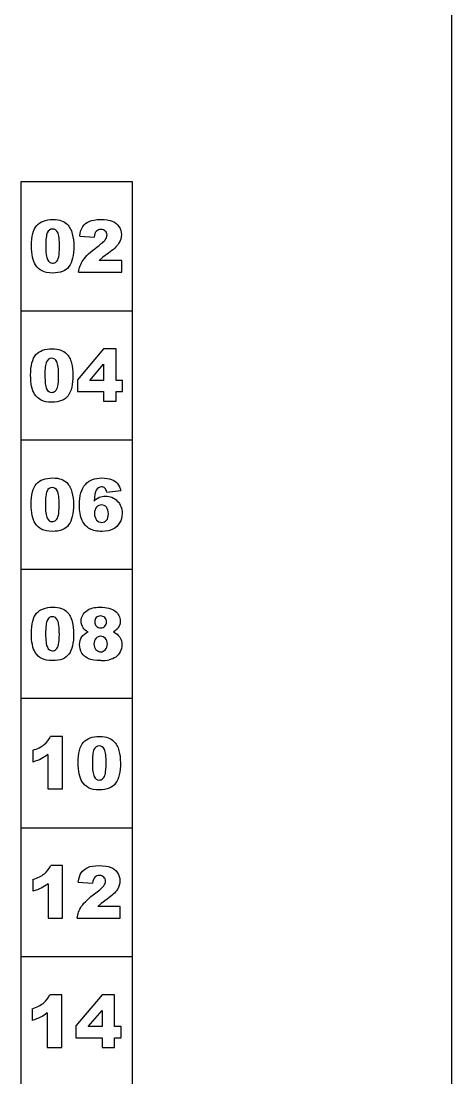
# Model space of a CAD drawing. Header units: millimetres. Extents: x 40 to 416, y -270 to 20.
# Drawn here: x 302.6 to 314.25, y -212.03 to -183.4 of the extents above; entities that cross this region are included whole.
import ezdxf

# ---------------------------------------------------------------- set-up
doc = ezdxf.new("R2010")
doc.units = ezdxf.units.MM
doc.layers.add('AOMJ712I_002DXF_CONTINUOUS_LINE', color=7, linetype='CONTINUOUS')

# ---------------------------------------------------------------- blocks, each defined once
blk = doc.blocks.new('MOD_AOM712i')
at = {"layer": 'AOMJ712I_002DXF_CONTINUOUS_LINE', "color": 7, "linetype": 'Continuous'}
blk.add_line((32.25, 6), (32.25, 91.9), dxfattribs=at)
at = {"layer": 'AOMJ712I_002DXF_CONTINUOUS_LINE', "color": 4, "linetype": 'Continuous'}
for p, q in [((20.6, 19.25), (20.6, 82.25)), ((20.6, 82.25), (23.6, 82.25)), ((23.6, 82.25), (23.6, 19.25)), ((22.183, 80.777), (22.573, 80.745)), ((22.807, 80.202), (22.714, 80.117)), ((22.964, 80.316), (22.807, 80.202)), ((23.321, 80.117), (22.714, 80.117)), ((23.321, 79.8), (23.321, 80.117)), ((22.154, 79.8), (23.321, 79.8)), ((20.6, 78.75), (23.6, 78.75)), ((22.829, 77.724), (22.121, 76.882)), ((23.168, 77.724), (22.829, 77.724)), ((23.168, 76.863), (23.168, 77.724)), ((22.454, 76.863), (22.829, 77.304)), ((22.829, 77.304), (22.829, 76.863)), ((22.121, 76.882), (22.121, 76.562)), ((22.829, 76.863), (22.454, 76.863)), ((23.344, 76.863), (23.168, 76.863)), ((23.344, 76.562), (23.344, 76.863)), ((22.121, 76.562), (22.829, 76.562)), ((22.829, 76.562), (22.829, 76.3)), ((23.168, 76.3), (23.168, 76.562)), ((23.168, 76.562), (23.344, 76.562)), ((22.829, 76.3), (23.168, 76.3)), ((23.6, 75.25), (20.6, 75.25)), ((22.914, 73.837), (23.3, 73.885)), ((20.6, 71.75), (23.6, 71.75)), ((23.6, 68.25), (20.6, 68.25)), ((21.718, 67.224), (21.396, 67.224)), ((21.718, 65.8), (21.718, 67.224)), ((20.915, 66.849), (20.915, 66.53)), ((21.324, 66.733), (21.324, 65.8)), ((21.324, 65.8), (21.718, 65.8)), ((20.6, 64.75), (23.6, 64.75)), ((21.72, 63.724), (21.399, 63.724)), ((21.72, 62.3), (21.72, 63.724)), ((20.918, 63.349), (20.918, 63.03)), ((22.143, 63.277), (22.533, 63.245)), ((21.327, 63.233), (21.327, 62.3)), ((22.767, 62.702), (22.674, 62.617)), ((22.924, 62.816), (22.767, 62.702)), ((23.282, 62.617), (22.674, 62.617)), ((23.282, 62.3), (23.282, 62.617)), ((21.327, 62.3), (21.72, 62.3)), ((22.115, 62.3), (23.282, 62.3)), ((23.6, 61.25), (20.6, 61.25)), ((21.698, 60.224), (21.376, 60.224)), ((21.698, 58.8), (21.698, 60.224)), ((22.789, 60.224), (22.081, 59.382)), ((23.129, 60.224), (22.789, 60.224)), ((23.129, 59.363), (23.129, 60.224)), ((20.896, 59.849), (20.896, 59.53)), ((21.305, 59.733), (21.305, 58.8)), ((22.414, 59.363), (22.789, 59.804)), ((22.789, 59.804), (22.789, 59.363)), ((22.081, 59.382), (22.081, 59.062)), ((22.789, 59.363), (22.414, 59.363)), ((23.304, 59.363), (23.129, 59.363)), ((23.304, 59.062), (23.304, 59.363)), ((22.081, 59.062), (22.789, 59.062)), ((22.789, 59.062), (22.789, 58.8)), ((23.129, 59.062), (23.304, 59.062)), ((23.129, 58.8), (23.129, 59.062)), ((21.305, 58.8), (21.698, 58.8)), ((22.789, 58.8), (23.129, 58.8))]:
    blk.add_line(p, q, dxfattribs=at)
blk.add_arc((22.76, 70.347), 1.071, 270.0061, 282.0044, dxfattribs=at)
for points in [[(20.879, 80.506), (20.879, 80.771), (20.926, 80.957), (21.022, 81.064)], [(21.022, 81.064), (21.117, 81.17), (21.263, 81.224), (21.46, 81.224)], [(21.46, 81.224), (21.554, 81.224), (21.631, 81.211), (21.692, 81.188)], [(21.692, 81.188), (21.752, 81.166), (21.802, 81.135), (21.84, 81.098)], [(21.84, 81.098), (21.878, 81.061), (21.908, 81.021), (21.93, 80.98)], [(22.183, 80.777), (22.198, 80.886), (22.226, 80.972), (22.267, 81.033)], [(22.267, 81.033), (22.307, 81.094), (22.365, 81.142), (22.439, 81.174)], [(22.439, 81.174), (22.514, 81.207), (22.616, 81.224), (22.747, 81.224)], [(22.747, 81.224), (22.884, 81.224), (22.99, 81.208), (23.066, 81.177)], [(23.066, 81.177), (23.143, 81.146), (23.202, 81.098), (23.246, 81.033)], [(23.246, 81.033), (23.29, 80.968), (23.312, 80.896), (23.312, 80.816)], [(21.307, 80.867), (21.279, 80.802), (21.264, 80.68), (21.264, 80.505)], [(21.447, 80.965), (21.382, 80.965), (21.336, 80.932), (21.307, 80.867)], [(21.588, 80.869), (21.557, 80.933), (21.51, 80.965), (21.447, 80.965)], [(21.636, 80.494), (21.636, 80.68), (21.62, 80.805), (21.588, 80.869)], [(21.93, 80.98), (21.952, 80.939), (21.97, 80.892), (21.983, 80.837)], [(21.983, 80.837), (22.009, 80.732), (22.023, 80.623), (22.023, 80.511)], [(22.636, 80.91), (22.604, 80.879), (22.583, 80.824), (22.573, 80.745)], [(22.758, 80.957), (22.708, 80.957), (22.667, 80.941), (22.636, 80.91)], [(22.876, 80.912), (22.845, 80.942), (22.806, 80.957), (22.758, 80.957)], [(22.924, 80.803), (22.924, 80.845), (22.908, 80.881), (22.876, 80.912)], [(22.876, 80.678), (22.908, 80.722), (22.924, 80.763), (22.924, 80.803)], [(23.312, 80.816), (23.312, 80.73), (23.286, 80.649), (23.237, 80.571)], [(20.906, 80.209), (20.887, 80.298), (20.879, 80.397), (20.879, 80.506)], [(21.264, 80.505), (21.264, 80.326), (21.28, 80.204), (21.311, 80.139)], [(21.615, 80.214), (21.628, 80.274), (21.636, 80.367), (21.636, 80.494)], [(22.023, 80.511), (22.023, 80.256), (21.98, 80.07), (21.894, 79.953)], [(22.276, 80.125), (22.344, 80.226), (22.471, 80.346), (22.658, 80.485)], [(22.658, 80.485), (22.771, 80.569), (22.844, 80.634), (22.876, 80.678)], [(23.237, 80.571), (23.187, 80.493), (23.096, 80.408), (22.964, 80.316)], [(20.985, 79.997), (20.951, 80.049), (20.925, 80.119), (20.906, 80.209)], [(21.551, 80.083), (21.58, 80.11), (21.602, 80.154), (21.615, 80.214)], [(21.164, 79.832), (21.092, 79.87), (21.031, 79.925), (20.985, 79.997)], [(21.311, 80.139), (21.343, 80.074), (21.389, 80.042), (21.449, 80.042)], [(21.449, 80.042), (21.488, 80.042), (21.522, 80.055), (21.551, 80.083)], [(21.894, 79.953), (21.808, 79.834), (21.66, 79.776), (21.45, 79.776)], [(22.154, 79.8), (22.168, 79.915), (22.208, 80.023), (22.276, 80.125)], [(21.45, 79.776), (21.331, 79.776), (21.237, 79.795), (21.164, 79.832)], [(21, 77.564), (21.095, 77.67), (21.241, 77.724), (21.438, 77.724)], [(21.438, 77.724), (21.531, 77.724), (21.609, 77.711), (21.67, 77.688)], [(21.67, 77.688), (21.73, 77.666), (21.78, 77.635), (21.818, 77.598)], [(21.818, 77.598), (21.856, 77.561), (21.886, 77.521), (21.908, 77.48)], [(20.856, 77.006), (20.856, 77.271), (20.904, 77.457), (21, 77.564)], [(21.285, 77.367), (21.256, 77.302), (21.242, 77.18), (21.242, 77.005)], [(21.424, 77.465), (21.359, 77.465), (21.314, 77.432), (21.285, 77.367)], [(21.566, 77.369), (21.534, 77.433), (21.487, 77.465), (21.424, 77.465)], [(21.613, 76.994), (21.613, 77.18), (21.597, 77.305), (21.566, 77.369)], [(21.908, 77.48), (21.93, 77.439), (21.948, 77.392), (21.961, 77.337)], [(21.961, 77.337), (21.987, 77.232), (22, 77.123), (22, 77.011)], [(20.884, 76.709), (20.865, 76.798), (20.856, 76.897), (20.856, 77.006)], [(21.242, 77.005), (21.242, 76.826), (21.257, 76.704), (21.289, 76.639)], [(22, 77.011), (22, 76.756), (21.957, 76.57), (21.872, 76.453)], [(21.528, 76.583), (21.557, 76.61), (21.579, 76.654), (21.593, 76.714)], [(21.593, 76.714), (21.606, 76.774), (21.613, 76.867), (21.613, 76.994)], [(20.962, 76.497), (20.929, 76.549), (20.903, 76.619), (20.884, 76.709)], [(21.142, 76.332), (21.069, 76.37), (21.009, 76.425), (20.962, 76.497)], [(21.289, 76.639), (21.32, 76.574), (21.366, 76.542), (21.426, 76.542)], [(21.426, 76.542), (21.465, 76.542), (21.5, 76.555), (21.528, 76.583)], [(21.872, 76.453), (21.785, 76.334), (21.637, 76.276), (21.427, 76.276)], [(21.427, 76.276), (21.309, 76.276), (21.214, 76.295), (21.142, 76.332)], [(21.013, 74.064), (21.109, 74.17), (21.255, 74.224), (21.452, 74.224)], [(21.452, 74.224), (21.545, 74.224), (21.623, 74.211), (21.684, 74.188)], [(21.684, 74.188), (21.744, 74.166), (21.793, 74.135), (21.832, 74.098)], [(22.336, 74.047), (22.442, 74.165), (22.589, 74.224), (22.778, 74.224)], [(22.778, 74.224), (22.889, 74.224), (22.977, 74.211), (23.042, 74.185)], [(23.042, 74.185), (23.107, 74.159), (23.16, 74.122), (23.203, 74.072)], [(20.87, 73.506), (20.87, 73.771), (20.918, 73.957), (21.013, 74.064)], [(21.299, 73.867), (21.27, 73.802), (21.256, 73.68), (21.256, 73.505)], [(21.438, 73.965), (21.373, 73.965), (21.327, 73.932), (21.299, 73.867)], [(21.58, 73.869), (21.548, 73.933), (21.501, 73.965), (21.438, 73.965)], [(21.627, 73.494), (21.627, 73.68), (21.611, 73.805), (21.58, 73.869)], [(21.832, 74.098), (21.87, 74.061), (21.899, 74.021), (21.921, 73.98)], [(21.921, 73.98), (21.943, 73.939), (21.962, 73.892), (21.975, 73.837)], [(22.176, 73.492), (22.176, 73.744), (22.229, 73.93), (22.336, 74.047)], [(22.627, 73.89), (22.601, 73.844), (22.582, 73.745), (22.571, 73.595)], [(22.774, 73.985), (22.711, 73.985), (22.662, 73.953), (22.627, 73.89)], [(22.862, 73.951), (22.838, 73.974), (22.809, 73.985), (22.774, 73.985)], [(22.914, 73.837), (22.903, 73.891), (22.886, 73.929), (22.862, 73.951)], [(23.203, 74.072), (23.245, 74.022), (23.277, 73.959), (23.3, 73.885)], [(21.975, 73.837), (22.001, 73.732), (22.014, 73.623), (22.014, 73.511)], [(22.571, 73.595), (22.617, 73.642), (22.664, 73.677), (22.714, 73.7)], [(22.714, 73.7), (22.763, 73.723), (22.819, 73.734), (22.884, 73.734)], [(22.884, 73.734), (23.008, 73.734), (23.114, 73.689), (23.2, 73.6)], [(23.2, 73.6), (23.286, 73.511), (23.33, 73.398), (23.33, 73.261)], [(20.898, 73.209), (20.879, 73.298), (20.87, 73.397), (20.87, 73.506)], [(21.256, 73.505), (21.256, 73.326), (21.271, 73.204), (21.303, 73.139)], [(21.606, 73.214), (21.62, 73.274), (21.627, 73.367), (21.627, 73.494)], [(22.014, 73.511), (22.014, 73.256), (21.971, 73.07), (21.885, 72.953)], [(22.252, 73.076), (22.201, 73.181), (22.176, 73.32), (22.176, 73.492)], [(22.639, 73.433), (22.602, 73.393), (22.584, 73.336), (22.584, 73.261)], [(22.775, 73.493), (22.721, 73.493), (22.675, 73.473), (22.639, 73.433)], [(22.907, 73.431), (22.872, 73.472), (22.828, 73.493), (22.775, 73.493)], [(22.961, 73.251), (22.961, 73.329), (22.943, 73.389), (22.907, 73.431)], [(20.976, 72.997), (20.943, 73.049), (20.917, 73.119), (20.898, 73.209)], [(21.156, 72.832), (21.083, 72.87), (21.023, 72.925), (20.976, 72.997)], [(21.303, 73.139), (21.334, 73.074), (21.38, 73.042), (21.44, 73.042)], [(21.44, 73.042), (21.479, 73.042), (21.514, 73.055), (21.542, 73.083)], [(21.542, 73.083), (21.571, 73.11), (21.593, 73.154), (21.606, 73.214)], [(22.455, 72.848), (22.37, 72.895), (22.302, 72.971), (22.252, 73.076)], [(22.584, 73.261), (22.584, 73.185), (22.603, 73.126), (22.641, 73.083)], [(22.641, 73.083), (22.68, 73.04), (22.726, 73.019), (22.782, 73.019)], [(22.782, 73.019), (22.832, 73.019), (22.875, 73.038), (22.91, 73.077)], [(22.91, 73.077), (22.944, 73.115), (22.961, 73.173), (22.961, 73.251)], [(23.264, 73.008), (23.22, 72.932), (23.16, 72.874), (23.082, 72.835)], [(23.33, 73.261), (23.33, 73.169), (23.308, 73.085), (23.264, 73.008)], [(21.441, 72.776), (21.323, 72.776), (21.228, 72.795), (21.156, 72.832)], [(21.885, 72.953), (21.799, 72.834), (21.651, 72.776), (21.441, 72.776)], [(22.792, 72.776), (22.652, 72.776), (22.539, 72.8), (22.455, 72.848)], [(23.082, 72.835), (23.005, 72.796), (22.909, 72.776), (22.792, 72.776)], [(21.019, 70.564), (21.114, 70.67), (21.261, 70.724), (21.457, 70.724)], [(21.457, 70.724), (21.551, 70.724), (21.628, 70.711), (21.689, 70.688)], [(22.389, 70.638), (22.474, 70.695), (22.588, 70.724), (22.729, 70.724)], [(22.729, 70.724), (22.917, 70.724), (23.054, 70.688), (23.144, 70.617)], [(20.876, 70.006), (20.876, 70.271), (20.923, 70.457), (21.019, 70.564)], [(21.444, 70.465), (21.379, 70.465), (21.333, 70.432), (21.305, 70.367)], [(21.585, 70.369), (21.554, 70.433), (21.507, 70.465), (21.444, 70.465)], [(21.689, 70.688), (21.75, 70.666), (21.799, 70.635), (21.837, 70.598)], [(21.837, 70.598), (21.876, 70.561), (21.905, 70.521), (21.927, 70.48)], [(21.927, 70.48), (21.949, 70.439), (21.967, 70.392), (21.981, 70.337)], [(22.223, 70.35), (22.223, 70.467), (22.278, 70.563), (22.389, 70.638)], [(22.633, 70.442), (22.603, 70.413), (22.589, 70.374), (22.589, 70.328)], [(22.748, 70.487), (22.701, 70.487), (22.662, 70.472), (22.633, 70.442)], [(22.863, 70.441), (22.832, 70.472), (22.794, 70.487), (22.748, 70.487)], [(22.908, 70.324), (22.908, 70.371), (22.893, 70.411), (22.863, 70.441)], [(23.144, 70.617), (23.234, 70.545), (23.278, 70.456), (23.278, 70.348)], [(21.305, 70.367), (21.276, 70.302), (21.262, 70.18), (21.262, 70.005)], [(21.633, 69.994), (21.633, 70.18), (21.617, 70.305), (21.585, 70.369)], [(21.981, 70.337), (22.006, 70.232), (22.02, 70.123), (22.02, 70.011)], [(22.28, 70.161), (22.242, 70.216), (22.223, 70.279), (22.223, 70.35)], [(22.414, 70.053), (22.353, 70.085), (22.308, 70.121), (22.28, 70.161)], [(22.589, 70.328), (22.589, 70.279), (22.603, 70.24), (22.634, 70.21)], [(22.634, 70.21), (22.664, 70.18), (22.705, 70.166), (22.755, 70.166)], [(22.755, 70.166), (22.799, 70.166), (22.836, 70.18), (22.865, 70.21)], [(22.865, 70.21), (22.894, 70.239), (22.908, 70.277), (22.908, 70.324)], [(23.225, 70.171), (23.198, 70.13), (23.156, 70.091), (23.099, 70.053)], [(23.278, 70.348), (23.278, 70.285), (23.26, 70.225), (23.225, 70.171)], [(20.903, 69.709), (20.884, 69.798), (20.876, 69.897), (20.876, 70.006)], [(21.262, 70.005), (21.262, 69.826), (21.277, 69.704), (21.308, 69.639)], [(21.612, 69.714), (21.625, 69.774), (21.633, 69.867), (21.633, 69.994)], [(22.02, 70.011), (22.02, 69.756), (21.977, 69.57), (21.891, 69.453)], [(22.18, 69.712), (22.18, 69.794), (22.199, 69.862), (22.238, 69.92)], [(22.238, 69.92), (22.276, 69.977), (22.334, 70.021), (22.414, 70.053)], [(22.621, 69.88), (22.585, 69.841), (22.568, 69.79), (22.568, 69.725)], [(22.748, 69.937), (22.7, 69.937), (22.658, 69.918), (22.621, 69.88)], [(22.877, 69.878), (22.84, 69.917), (22.797, 69.937), (22.748, 69.937)], [(22.934, 69.726), (22.934, 69.787), (22.915, 69.838), (22.877, 69.878)], [(23.099, 70.053), (23.174, 70.016), (23.231, 69.968), (23.268, 69.908)], [(23.268, 69.908), (23.305, 69.848), (23.324, 69.782), (23.324, 69.71)], [(20.982, 69.497), (20.948, 69.549), (20.923, 69.619), (20.903, 69.709)], [(21.308, 69.639), (21.34, 69.574), (21.386, 69.542), (21.446, 69.542)], [(21.446, 69.542), (21.485, 69.542), (21.519, 69.555), (21.548, 69.583)], [(21.548, 69.583), (21.577, 69.61), (21.599, 69.654), (21.612, 69.714)], [(22.241, 69.483), (22.2, 69.551), (22.18, 69.628), (22.18, 69.712)], [(22.568, 69.725), (22.568, 69.663), (22.586, 69.612), (22.624, 69.573)], [(22.624, 69.573), (22.662, 69.534), (22.705, 69.515), (22.753, 69.515)], [(22.753, 69.515), (22.799, 69.515), (22.841, 69.534), (22.878, 69.574)], [(22.878, 69.574), (22.915, 69.614), (22.934, 69.665), (22.934, 69.726)], [(23.324, 69.71), (23.324, 69.639), (23.308, 69.574), (23.276, 69.513)], [(21.161, 69.332), (21.089, 69.37), (21.029, 69.425), (20.982, 69.497)], [(21.447, 69.276), (21.328, 69.276), (21.234, 69.295), (21.161, 69.332)], [(21.891, 69.453), (21.805, 69.334), (21.657, 69.276), (21.447, 69.276)], [(22.42, 69.329), (22.342, 69.363), (22.281, 69.415), (22.241, 69.483)], [(22.76, 69.276), (22.611, 69.276), (22.498, 69.294), (22.42, 69.329)], [(23.157, 69.372), (23.11, 69.339), (23.052, 69.314), (22.982, 69.3)], [(23.276, 69.513), (23.243, 69.452), (23.204, 69.405), (23.157, 69.372)], [(20.915, 66.849), (21.047, 66.891), (21.15, 66.942), (21.224, 67.002)], [(21.224, 67.002), (21.296, 67.062), (21.354, 67.136), (21.396, 67.224)], [(22.141, 66.506), (22.141, 66.771), (22.188, 66.957), (22.284, 67.064)], [(22.284, 67.064), (22.379, 67.17), (22.525, 67.224), (22.722, 67.224)], [(22.722, 67.224), (22.816, 67.224), (22.893, 67.211), (22.954, 67.188)], [(22.954, 67.188), (23.014, 67.166), (23.064, 67.135), (23.102, 67.098)], [(23.102, 67.098), (23.14, 67.061), (23.17, 67.021), (23.192, 66.98)], [(23.192, 66.98), (23.214, 66.939), (23.232, 66.892), (23.245, 66.837)], [(21.324, 66.733), (21.26, 66.684), (21.198, 66.645), (21.139, 66.615)], [(22.569, 66.867), (22.541, 66.802), (22.526, 66.68), (22.526, 66.505)], [(22.709, 66.965), (22.644, 66.965), (22.598, 66.932), (22.569, 66.867)], [(22.85, 66.869), (22.819, 66.933), (22.772, 66.965), (22.709, 66.965)], [(22.898, 66.494), (22.898, 66.68), (22.882, 66.805), (22.85, 66.869)], [(23.245, 66.837), (23.271, 66.732), (23.285, 66.623), (23.285, 66.511)], [(21.139, 66.615), (21.08, 66.585), (21.005, 66.556), (20.915, 66.53)], [(22.168, 66.209), (22.149, 66.298), (22.141, 66.397), (22.141, 66.506)], [(22.526, 66.505), (22.526, 66.326), (22.542, 66.204), (22.573, 66.139)], [(22.877, 66.214), (22.89, 66.274), (22.898, 66.367), (22.898, 66.494)], [(23.285, 66.511), (23.285, 66.256), (23.242, 66.07), (23.156, 65.953)], [(22.247, 65.997), (22.213, 66.049), (22.187, 66.119), (22.168, 66.209)], [(22.573, 66.139), (22.605, 66.074), (22.651, 66.042), (22.711, 66.042)], [(22.813, 66.083), (22.842, 66.11), (22.864, 66.154), (22.877, 66.214)], [(22.426, 65.832), (22.354, 65.87), (22.293, 65.925), (22.247, 65.997)], [(22.711, 66.042), (22.75, 66.042), (22.784, 66.055), (22.813, 66.083)], [(23.156, 65.953), (23.07, 65.834), (22.922, 65.776), (22.712, 65.776)], [(22.712, 65.776), (22.593, 65.776), (22.499, 65.795), (22.426, 65.832)], [(21.227, 63.502), (21.299, 63.562), (21.357, 63.636), (21.399, 63.724)], [(22.227, 63.533), (22.268, 63.594), (22.325, 63.642), (22.399, 63.674)], [(22.399, 63.674), (22.474, 63.707), (22.576, 63.724), (22.708, 63.724)], [(22.708, 63.724), (22.844, 63.724), (22.95, 63.708), (23.027, 63.677)], [(23.027, 63.677), (23.103, 63.646), (23.162, 63.598), (23.206, 63.533)], [(20.918, 63.349), (21.05, 63.391), (21.153, 63.442), (21.227, 63.502)], [(22.143, 63.277), (22.159, 63.386), (22.186, 63.472), (22.227, 63.533)], [(22.596, 63.41), (22.565, 63.379), (22.544, 63.324), (22.533, 63.245)], [(22.718, 63.457), (22.669, 63.457), (22.628, 63.441), (22.596, 63.41)], [(22.837, 63.412), (22.805, 63.442), (22.766, 63.457), (22.718, 63.457)], [(22.836, 63.178), (22.868, 63.222), (22.885, 63.263), (22.885, 63.303)], [(22.885, 63.303), (22.885, 63.345), (22.868, 63.381), (22.837, 63.412)], [(23.272, 63.316), (23.272, 63.23), (23.246, 63.149), (23.197, 63.071)], [(23.206, 63.533), (23.25, 63.468), (23.272, 63.396), (23.272, 63.316)], [(21.142, 63.115), (21.082, 63.085), (21.008, 63.056), (20.918, 63.03)], [(21.327, 63.233), (21.263, 63.184), (21.201, 63.145), (21.142, 63.115)], [(22.236, 62.625), (22.304, 62.726), (22.431, 62.846), (22.618, 62.985)], [(22.618, 62.985), (22.732, 63.069), (22.804, 63.134), (22.836, 63.178)], [(23.197, 63.071), (23.147, 62.993), (23.056, 62.908), (22.924, 62.816)], [(22.115, 62.3), (22.128, 62.415), (22.168, 62.523), (22.236, 62.625)], [(21.204, 60.002), (21.277, 60.062), (21.334, 60.136), (21.376, 60.224)], [(20.896, 59.849), (21.028, 59.891), (21.131, 59.942), (21.204, 60.002)], [(21.119, 59.615), (21.06, 59.585), (20.986, 59.556), (20.896, 59.53)], [(21.305, 59.733), (21.241, 59.684), (21.178, 59.645), (21.119, 59.615)]]:
    blk.add_open_spline(points, degree=3, dxfattribs=at)

msp = doc.modelspace()

# ---------------------------------------------------------------- block references
msp.add_blockref('MOD_AOM712i', (282, -270))

doc.saveas('drawing.dxf')
